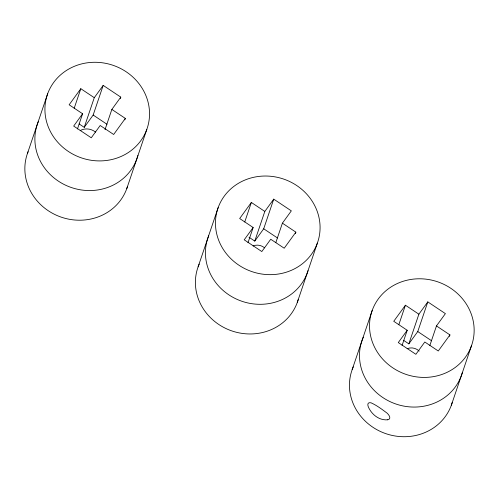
<?xml version="1.0" encoding="UTF-8"?>
<svg xmlns="http://www.w3.org/2000/svg" width="499" height="499" viewBox="0 0 499 499"><rect width="100%" height="100%" fill="white"/><g stroke="black" fill="none" stroke-linecap="round" stroke-linejoin="round"><path stroke-width="0.75" d="M27.564 153.124L47.642 93.818M74.201 108.239L80.813 88.71L94.274 97.692L84.237 127.345L79.11 123.92M77.464 128.954L82.603 113.766L69.143 104.79L80.813 88.71M84.237 127.345L93.163 115.044L103.199 85.391L120.789 97.124L120.296 98.565M105.008 129.671L111.857 109.424L120.789 97.124M124.844 119.854L125.33 118.406L111.857 109.424M126.752 188.678L146.825 129.372A52.682 48.914 18.7 0 0 86.845 62.868A52.682 48.914 18.7 0 0 58.027 142.546A52.682 48.914 18.7 0 0 146.825 129.372M198.109 266.865L218.182 207.565M244.741 221.986L251.353 202.457L264.813 211.439L254.777 241.092L249.007 237.243M248.003 242.701L253.149 227.513L239.682 218.537L251.353 202.457M254.777 241.092L263.703 228.792L273.739 199.138L291.329 210.865L282.403 223.165L275.791 242.695M295.383 233.601L295.87 232.154L282.403 223.165M297.292 302.425L317.364 243.119A52.682 48.914 18.7 0 0 257.384 176.615A52.682 48.914 18.7 0 0 228.567 256.293A52.682 48.914 18.7 0 0 317.364 243.119M352.175 369.628L372.248 310.322M398.807 324.743L405.419 305.22L418.879 314.195L408.843 343.848L403.716 340.43M402.075 345.464L407.215 330.276L393.748 321.294L405.419 305.22M408.843 343.848L417.769 331.548L427.805 301.895L445.395 313.628L436.469 325.928L429.857 345.451M449.449 336.357L449.936 334.91L436.469 325.928M451.358 405.182L471.436 345.876A52.682 48.914 18.7 0 0 411.45 279.371A52.682 48.914 18.7 0 0 382.633 359.049A52.682 48.914 18.7 0 0 471.436 345.876M82.603 113.766L73.677 126.066L91.267 137.799L100.193 125.498L113.666 134.487L125.33 118.406M94.274 97.692L103.199 85.391M253.149 227.513L244.217 239.813L261.807 251.546L270.732 239.246L284.205 248.228L295.87 232.154M264.813 211.439L273.739 199.138M407.215 330.276L398.289 342.576L415.873 354.302L424.799 342.002L438.272 350.99L449.936 334.91M418.879 314.195L427.805 301.895M93.163 115.044L106.979 124.257M263.703 228.792L277.519 238.004M417.769 331.548L431.591 340.767M137.917 155.445A52.682 48.914 18.7 0 1 71.326 187.518A52.682 48.914 18.7 0 1 38.417 121.376M80.183 130.557A13.174 12.232 18.7 0 1 95.521 132.104M127.463 186.545A52.682 48.914 18.7 0 1 60.903 217.034A52.682 48.914 18.7 0 1 28.1 151.727M462.324 372.678A52.682 48.914 18.7 0 1 395.164 403.753A52.682 48.914 18.7 0 1 363.322 337.187M452.287 402.331A52.682 48.914 18.7 0 1 385.128 433.406A52.682 48.914 18.7 0 1 353.286 366.84M407.14 348.732A10.535 9.78 18.7 0 1 419.179 351.078M308.039 270.639A52.682 48.914 18.7 0 1 241.479 301.128A52.682 48.914 18.7 0 1 208.676 235.821M298.221 299.568A52.682 48.914 18.7 0 1 231.062 330.65A52.682 48.914 18.7 0 1 199.22 264.083M253.074 245.976A10.535 9.78 18.7 0 1 264.607 247.853M387.742 419.796C379.446 420.563 372.248 414.975 368.73 407.802A13.049 4.441 43.9 0 1 371.106 402.843C376.97 405.475 382.172 409.461 387.299 413.303A13.055 4.797 28 0 1 387.742 419.802"/></g></svg>
